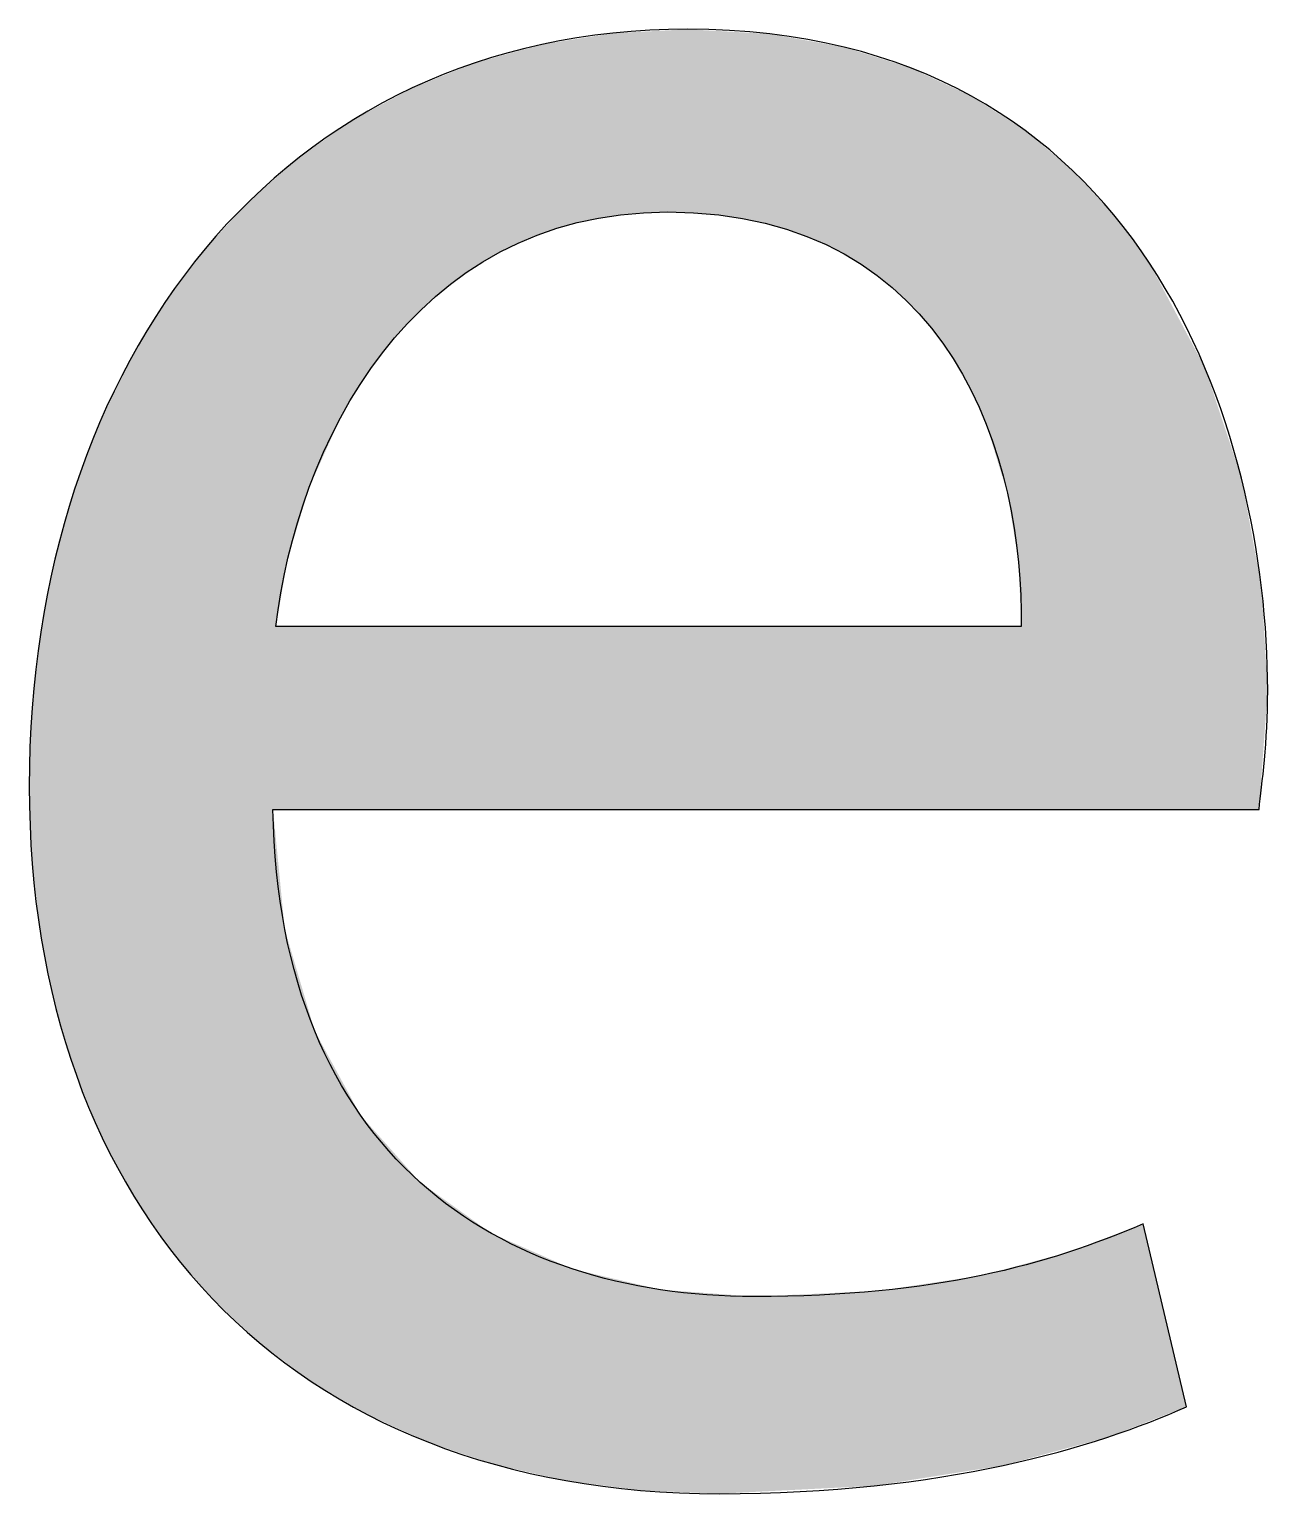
# Model space of a CAD drawing. Extents: x 28 to 546, y -814 to -28.
# Drawn here: x 215.14 to 226.29, y -46.64 to -33.46 of the extents above; entities that cross this region are included whole.
import ezdxf

# ---------------------------------------------------------------- set-up
doc = ezdxf.new("R2010")
doc.units = 0
doc.layers.add('LAYER_1', color=7, linetype='CONTINUOUS')

# ---------------------------------------------------------------- blocks, each defined once
blk = doc.blocks.new('*U17')
at = {"layer": 'LAYER_1', "color": 250}
for points in [[(220.643, -35.119), (220.464, -33.491), (220.643, -33.482)], [(220.824, -35.108), (220.643, -33.482), (220.824, -33.473)], [(220.884, -35.105), (220.824, -33.473), (220.884, -33.47)], [(221.067, -35.115), (220.884, -33.47), (221.067, -33.46)], [(220.884, -35.105), (220.884, -33.47), (221.067, -35.115)], [(221.067, -35.115), (221.067, -33.46), (221.346, -35.131)], [(221.346, -35.131), (221.346, -33.476), (221.354, -35.132)], [(221.354, -35.132), (221.354, -33.476), (221.667, -35.188)], [(219.712, -35.313), (219.379, -33.7), (219.712, -33.609)], [(219.755, -35.299), (219.712, -33.609), (219.755, -33.597)], [(219.97, -35.232), (219.755, -33.597), (219.97, -33.562)], [(220.028, -35.214), (219.97, -33.562), (220.028, -33.553)], [(220.073, -35.2), (220.028, -33.553), (220.073, -33.546)], [(220.394, -35.142), (220.073, -33.546), (220.394, -33.495)], [(220.464, -35.129), (220.394, -33.495), (220.464, -33.491)], [(221.667, -35.188), (221.667, -33.494), (221.764, -35.205)], [(221.764, -35.205), (221.764, -33.499), (221.805, -35.218)], [(221.805, -35.218), (221.805, -33.501), (222.14, -35.324)], [(222.14, -35.324), (222.14, -33.561), (222.475, -35.482)], [(219.3, -35.512), (219.153, -33.762), (219.3, -33.722)], [(219.336, -35.49), (219.3, -33.722), (219.336, -33.712)], [(219.379, -35.464), (219.336, -33.712), (219.379, -33.7)], [(222.475, -35.482), (222.475, -33.621), (222.476, -35.483)], [(222.476, -35.483), (222.476, -33.621), (222.745, -35.658)], [(222.745, -35.658), (222.745, -33.705), (222.773, -35.676)], [(222.773, -35.676), (222.773, -33.714), (222.787, -35.688)], [(222.787, -35.688), (222.787, -33.718), (223.035, -35.901)], [(219.074, -35.65), (218.796, -33.905), (219.074, -33.794)], [(219.153, -35.602), (219.074, -33.794), (219.153, -33.762)], [(223.035, -35.901), (223.035, -33.796), (223.08, -35.951)], [(223.08, -35.951), (223.08, -33.81), (223.261, -36.151)], [(218.545, -36.109), (218.319, -34.134), (218.545, -34.012)], [(218.588, -36.067), (218.545, -34.012), (218.588, -33.989)], [(218.658, -35.999), (218.588, -33.989), (218.658, -33.961)], [(218.742, -35.918), (218.658, -33.961), (218.742, -33.927)], [(218.796, -35.866), (218.742, -33.927), (218.796, -33.905)], [(223.261, -36.151), (223.261, -33.895), (223.456, -36.423)], [(223.456, -36.423), (223.456, -33.985), (223.619, -36.713)], [(218.319, -36.374), (218.189, -34.204), (218.319, -34.134)], [(223.619, -36.713), (223.619, -34.062), (223.623, -36.721)], [(223.623, -36.721), (223.623, -34.063), (223.71, -36.916)], [(223.71, -36.916), (223.71, -34.119), (223.754, -37.014)], [(218.061, -36.756), (217.942, -34.355), (218.061, -34.273)], [(218.118, -36.658), (218.061, -34.273), (218.118, -34.242)], [(218.122, -36.653), (218.118, -34.242), (218.122, -34.24)], [(218.189, -36.558), (218.122, -34.24), (218.189, -34.204)], [(223.754, -37.014), (223.754, -34.148), (223.906, -37.508)], [(223.906, -37.508), (223.906, -34.245), (223.946, -37.638)], [(223.946, -37.638), (223.946, -34.27), (224.046, -38.258)], [(217.942, -36.957), (217.71, -34.517), (217.942, -34.355)], [(224.046, -38.258), (224.046, -34.334), (224.069, -38.838)], [(217.678, -37.543), (217.661, -34.551), (217.678, -34.539)], [(217.71, -37.474), (217.678, -34.539), (217.71, -34.517)], [(217.574, -37.87), (217.468, -34.703), (217.574, -34.611)], [(217.661, -37.583), (217.574, -34.611), (217.661, -34.551)], [(217.36, -40.483), (217.334, -34.821), (217.36, -34.798)], [(217.44, -38.378), (217.36, -34.798), (217.44, -34.728)], [(217.468, -38.22), (217.44, -34.728), (217.468, -34.703)], [(217.211, -45.285), (217.128, -35), (217.211, -34.928)], [(217.334, -45.376), (217.211, -34.928), (217.334, -34.821)], [(217.211, -45.285), (217.211, -34.928), (217.334, -45.376)], [(217.128, -45.206), (216.788, -35.367), (217.128, -35)], [(217.128, -45.206), (217.128, -35), (217.211, -45.285)], [(216.723, -44.812), (216.411, -35.854), (216.723, -35.438)], [(216.788, -44.889), (216.723, -35.438), (216.788, -35.367)], [(216.723, -44.812), (216.723, -35.438), (216.788, -44.889)], [(216.788, -44.889), (216.788, -35.367), (217.128, -45.206)], [(216.411, -44.448), (216.362, -35.92), (216.411, -35.854)], [(216.411, -44.448), (216.411, -35.854), (216.723, -44.812)], [(216.362, -44.376), (216.081, -36.384), (216.362, -35.92)], [(216.362, -44.376), (216.362, -35.92), (216.411, -44.448)], [(216.081, -43.965), (216.045, -36.443), (216.081, -36.384)], [(216.081, -43.965), (216.081, -36.384), (216.362, -44.376)], [(216.045, -43.898), (215.798, -36.954), (216.045, -36.443)], [(216.045, -43.898), (216.045, -36.443), (216.081, -43.965)], [(215.773, -43.382), (215.564, -37.56), (215.773, -37.005)], [(215.798, -43.441), (215.773, -37.005), (215.798, -36.954)], [(215.773, -43.382), (215.773, -37.005), (215.798, -43.441)], [(215.798, -43.441), (215.798, -36.954), (216.045, -43.898)], [(215.564, -42.878), (215.549, -37.601), (215.564, -37.56)], [(215.564, -42.878), (215.564, -37.56), (215.773, -43.382)], [(215.549, -42.827), (215.38, -38.199), (215.549, -37.601)], [(215.549, -42.827), (215.549, -37.601), (215.564, -42.878)], [(215.372, -42.236), (215.248, -38.868), (215.372, -38.23)], [(215.38, -42.277), (215.372, -38.23), (215.38, -38.199)], [(215.372, -42.236), (215.372, -38.23), (215.38, -42.277)], [(215.38, -42.277), (215.38, -38.199), (215.549, -42.827)], [(215.244, -41.611), (215.167, -39.561), (215.244, -38.887)], [(215.248, -41.642), (215.244, -38.887), (215.248, -38.868)], [(215.244, -41.611), (215.244, -38.887), (215.248, -41.642)], [(215.248, -41.642), (215.248, -38.868), (215.372, -42.236)], [(215.166, -40.95), (215.14, -40.274), (215.166, -39.569)], [(215.167, -40.974), (215.166, -39.569), (215.167, -39.561)], [(215.166, -40.95), (215.166, -39.569), (215.167, -40.974)], [(215.167, -40.974), (215.167, -39.561), (215.244, -41.611)], [(217.334, -45.376), (217.334, -40.483), (217.36, -45.395)], [(217.36, -45.395), (217.36, -40.746), (217.44, -45.456)], [(217.44, -45.456), (217.44, -41.563), (217.468, -45.477)], [(217.468, -45.477), (217.468, -41.658), (217.574, -45.556)], [(217.574, -45.556), (217.574, -42.018), (217.661, -45.62)], [(217.661, -45.62), (217.661, -42.312), (217.678, -45.634)], [(217.678, -45.634), (217.678, -42.373), (217.71, -45.652)], [(217.71, -45.652), (217.71, -42.479), (217.942, -45.789)], [(217.942, -45.789), (217.942, -42.906), (218.061, -45.859)], [(218.061, -45.859), (218.061, -43.124), (218.118, -45.893)], [(218.118, -45.893), (218.118, -43.23), (218.122, -45.895)], [(218.122, -45.895), (218.122, -43.236), (218.189, -45.935)], [(218.189, -45.935), (218.189, -43.312), (218.319, -45.993)], [(218.319, -45.993), (218.319, -43.458), (218.545, -46.096)], [(218.545, -46.096), (218.545, -43.713), (218.588, -46.115)], [(218.588, -46.115), (218.588, -43.761), (218.658, -46.147)], [(218.658, -46.147), (218.658, -43.841), (218.742, -46.185)], [(218.742, -46.185), (218.742, -43.901), (218.796, -46.203)], [(218.796, -46.203), (218.796, -43.939), (219.074, -46.296)], [(219.074, -46.296), (219.074, -44.138), (219.153, -46.322)], [(219.153, -46.322), (219.153, -44.195), (219.3, -46.371)], [(225.166, -46.013), (224.904, -44.315), (225.166, -44.216)], [(219.3, -46.371), (219.3, -44.3), (219.336, -46.383)], [(219.336, -46.383), (219.336, -44.316), (219.379, -46.393)], [(219.379, -46.393), (219.379, -44.335), (219.712, -46.468)], [(224.842, -46.138), (224.532, -44.456), (224.842, -44.338)], [(224.904, -46.114), (224.842, -44.338), (224.904, -44.315)], [(219.712, -46.468), (219.712, -44.481), (219.755, -46.478)], [(219.755, -46.478), (219.755, -44.5), (219.97, -46.527)], [(224.487, -46.233), (224.106, -44.574), (224.487, -44.472)], [(224.532, -46.221), (224.487, -44.472), (224.532, -44.456)], [(219.97, -46.527), (219.97, -44.595), (220.028, -46.535)], [(220.028, -46.535), (220.028, -44.621), (220.073, -46.54)], [(220.073, -46.54), (220.073, -44.631), (220.394, -46.582)], [(223.619, -46.435), (223.456, -44.718), (223.619, -44.693)], [(223.623, -46.435), (223.619, -44.693), (223.623, -44.693)], [(223.71, -46.421), (223.623, -44.693), (223.71, -44.68)], [(223.754, -46.414), (223.71, -44.68), (223.754, -44.668)], [(223.906, -46.39), (223.754, -44.668), (223.906, -44.627)], [(223.946, -46.379), (223.906, -44.627), (223.946, -44.617)], [(224.046, -46.352), (223.946, -44.617), (224.046, -44.59)], [(224.069, -46.346), (224.046, -44.59), (224.069, -44.584)], [(224.106, -46.336), (224.069, -44.584), (224.106, -44.574)], [(220.394, -46.582), (220.394, -44.707), (220.464, -46.591)], [(220.464, -46.591), (220.464, -44.723), (220.643, -46.615)], [(220.643, -46.615), (220.643, -44.765), (220.824, -46.622)], [(220.824, -46.622), (220.824, -44.808), (220.884, -46.625)], [(220.884, -46.625), (220.884, -44.812), (221.067, -46.632)], [(221.067, -46.632), (221.067, -44.825), (221.346, -46.644)], [(222.745, -46.573), (222.476, -44.832), (222.745, -44.82)], [(222.773, -46.569), (222.745, -44.82), (222.773, -44.819)], [(222.787, -46.567), (222.773, -44.819), (222.787, -44.818)], [(223.035, -46.528), (222.787, -44.818), (223.035, -44.781)], [(223.08, -46.52), (223.035, -44.781), (223.08, -44.774)], [(223.261, -46.492), (223.08, -44.774), (223.261, -44.747)], [(223.456, -46.461), (223.261, -44.747), (223.456, -44.718)], [(221.346, -46.644), (221.346, -44.846), (221.354, -46.644)], [(221.764, -46.623), (221.667, -44.869), (221.764, -44.865)], [(221.805, -46.621), (221.764, -44.865), (221.805, -44.863)], [(222.14, -46.604), (221.805, -44.863), (222.14, -44.848)], [(222.475, -46.587), (222.14, -44.848), (222.475, -44.832)], [(222.476, -46.587), (222.475, -44.832), (222.476, -44.832)]]:
    blk.add_solid(points, dxfattribs=at)
at = {"layer": 'LAYER_1', "color": 250, "extrusion": (0, 0, -1)}
for points in [[(-220.643, -35.119), (-220.643, -33.482), (-220.824, -35.108)], [(-220.824, -35.108), (-220.824, -33.473), (-220.884, -35.105)], [(-221.346, -35.131), (-221.067, -33.46), (-221.346, -33.476)], [(-221.354, -35.132), (-221.346, -33.476), (-221.354, -33.476)], [(-221.667, -35.188), (-221.354, -33.476), (-221.667, -33.494)], [(-219.712, -35.313), (-219.712, -33.609), (-219.755, -35.299)], [(-219.755, -35.299), (-219.755, -33.597), (-219.97, -35.232)], [(-219.97, -35.232), (-219.97, -33.562), (-220.028, -35.214)], [(-220.028, -35.214), (-220.028, -33.553), (-220.073, -35.2)], [(-220.073, -35.2), (-220.073, -33.546), (-220.394, -35.142)], [(-220.394, -35.142), (-220.394, -33.495), (-220.464, -35.129)], [(-220.464, -35.129), (-220.464, -33.491), (-220.643, -35.119)], [(-221.764, -35.205), (-221.667, -33.494), (-221.764, -33.499)], [(-221.805, -35.218), (-221.764, -33.499), (-221.805, -33.501)], [(-222.14, -35.324), (-221.805, -33.501), (-222.14, -33.561)], [(-222.475, -35.482), (-222.14, -33.561), (-222.475, -33.621)], [(-219.3, -35.512), (-219.3, -33.722), (-219.336, -35.49)], [(-219.336, -35.49), (-219.336, -33.712), (-219.379, -35.464)], [(-219.379, -35.464), (-219.379, -33.7), (-219.712, -35.313)], [(-222.476, -35.483), (-222.475, -33.621), (-222.476, -33.621)], [(-222.745, -35.658), (-222.476, -33.621), (-222.745, -33.705)], [(-222.773, -35.676), (-222.745, -33.705), (-222.773, -33.714)], [(-222.787, -35.688), (-222.773, -33.714), (-222.787, -33.718)], [(-223.035, -35.901), (-222.787, -33.718), (-223.035, -33.796)], [(-219.074, -35.65), (-219.074, -33.794), (-219.153, -35.602)], [(-219.153, -35.602), (-219.153, -33.762), (-219.3, -35.512)], [(-223.08, -35.951), (-223.035, -33.796), (-223.08, -33.81)], [(-223.261, -36.151), (-223.08, -33.81), (-223.261, -33.895)], [(-218.545, -36.109), (-218.545, -34.012), (-218.588, -36.067)], [(-218.588, -36.067), (-218.588, -33.989), (-218.658, -35.999)], [(-218.658, -35.999), (-218.658, -33.961), (-218.742, -35.918)], [(-218.742, -35.918), (-218.742, -33.927), (-218.796, -35.866)], [(-218.796, -35.866), (-218.796, -33.905), (-219.074, -35.65)], [(-223.456, -36.423), (-223.261, -33.895), (-223.456, -33.985)], [(-223.619, -36.713), (-223.456, -33.985), (-223.619, -34.062)], [(-218.319, -36.374), (-218.319, -34.134), (-218.545, -36.109)], [(-223.623, -36.721), (-223.619, -34.062), (-223.623, -34.063)], [(-223.71, -36.916), (-223.623, -34.063), (-223.71, -34.119)], [(-223.754, -37.014), (-223.71, -34.119), (-223.754, -34.148)], [(-218.061, -36.756), (-218.061, -34.273), (-218.118, -36.658)], [(-218.118, -36.658), (-218.118, -34.242), (-218.122, -36.653)], [(-218.122, -36.653), (-218.122, -34.24), (-218.189, -36.558)], [(-218.189, -36.558), (-218.189, -34.204), (-218.319, -36.374)], [(-223.906, -37.508), (-223.754, -34.148), (-223.906, -34.245)], [(-223.946, -37.638), (-223.906, -34.245), (-223.946, -34.27)], [(-224.046, -38.258), (-223.946, -34.27), (-224.046, -34.334)], [(-217.942, -36.957), (-217.942, -34.355), (-218.061, -36.756)], [(-224.069, -38.838), (-224.046, -34.334), (-224.069, -34.349)], [(-224.069, -40.483), (-224.069, -34.349), (-224.106, -40.483)], [(-224.106, -40.483), (-224.069, -34.349), (-224.106, -34.373)], [(-224.106, -40.483), (-224.106, -34.373), (-224.487, -40.483)], [(-224.487, -40.483), (-224.106, -34.373), (-224.487, -34.693)], [(-217.678, -37.543), (-217.678, -34.539), (-217.71, -37.474)], [(-217.71, -37.474), (-217.71, -34.517), (-217.942, -36.957)], [(-217.574, -37.87), (-217.574, -34.611), (-217.661, -37.583)], [(-217.661, -37.583), (-217.661, -34.551), (-217.678, -37.543)], [(-217.36, -38.838), (-217.36, -34.798), (-217.44, -38.378)], [(-217.44, -38.378), (-217.44, -34.728), (-217.468, -38.22)], [(-217.468, -38.22), (-217.468, -34.703), (-217.574, -37.87)], [(-224.487, -40.483), (-224.487, -34.693), (-224.532, -40.483)], [(-224.532, -40.483), (-224.487, -34.693), (-224.532, -34.731)], [(-224.532, -40.483), (-224.532, -34.731), (-224.842, -40.483)], [(-224.842, -40.483), (-224.532, -34.731), (-224.842, -35.064)], [(-217.334, -40.483), (-217.334, -34.821), (-217.36, -40.483)], [(-224.842, -40.483), (-224.842, -35.064), (-224.904, -40.483)], [(-224.904, -40.483), (-224.842, -35.064), (-224.904, -35.131)], [(-224.904, -40.483), (-224.904, -35.131), (-225.166, -40.483)], [(-225.166, -40.483), (-224.904, -35.131), (-225.166, -35.485)], [(-225.166, -40.483), (-225.166, -35.485), (-225.224, -40.483)], [(-225.224, -40.483), (-225.166, -35.485), (-225.224, -35.565)], [(-225.224, -40.483), (-225.224, -35.565), (-225.557, -40.483)], [(-225.557, -40.483), (-225.224, -35.565), (-225.557, -36.194)], [(-225.557, -40.483), (-225.557, -36.194), (-225.724, -40.483)], [(-225.724, -40.483), (-225.557, -36.194), (-225.724, -36.508)], [(-225.724, -40.483), (-225.724, -36.508), (-226.053, -40.483)], [(-226.053, -40.483), (-225.724, -36.508), (-226.053, -37.502)], [(-226.053, -40.483), (-226.053, -37.502), (-226.21, -40.483)], [(-226.21, -40.483), (-226.053, -37.502), (-226.21, -38.363)], [(-226.21, -40.483), (-226.21, -38.363), (-226.233, -40.166)], [(-226.233, -40.166), (-226.21, -38.363), (-226.233, -38.49)], [(-226.233, -40.166), (-226.233, -38.49), (-226.288, -39.413)], [(-217.36, -40.483), (-217.36, -38.838), (-217.44, -40.483)], [(-217.44, -40.483), (-217.36, -38.838), (-217.44, -38.838)], [(-217.44, -40.483), (-217.44, -38.838), (-217.468, -40.483)], [(-217.468, -40.483), (-217.44, -38.838), (-217.468, -38.838)], [(-217.468, -40.483), (-217.468, -38.838), (-217.574, -40.483)], [(-217.574, -40.483), (-217.468, -38.838), (-217.574, -38.838)], [(-217.574, -40.483), (-217.574, -38.838), (-217.661, -40.483)], [(-217.661, -40.483), (-217.574, -38.838), (-217.661, -38.838)], [(-217.661, -40.483), (-217.661, -38.838), (-217.678, -40.483)], [(-217.678, -40.483), (-217.661, -38.838), (-217.678, -38.838)], [(-217.678, -40.483), (-217.678, -38.838), (-217.71, -40.483)], [(-217.71, -40.483), (-217.678, -38.838), (-217.71, -38.838)], [(-217.71, -40.483), (-217.71, -38.838), (-217.942, -40.483)], [(-217.942, -40.483), (-217.71, -38.838), (-217.942, -38.838)], [(-217.942, -40.483), (-217.942, -38.838), (-218.061, -40.483)], [(-218.061, -40.483), (-217.942, -38.838), (-218.061, -38.838)], [(-218.061, -40.483), (-218.061, -38.838), (-218.118, -40.483)], [(-218.118, -40.483), (-218.061, -38.838), (-218.118, -38.838)], [(-218.118, -40.483), (-218.118, -38.838), (-218.122, -40.483)], [(-218.122, -40.483), (-218.118, -38.838), (-218.122, -38.838)], [(-218.122, -40.483), (-218.122, -38.838), (-218.189, -40.483)], [(-218.189, -40.483), (-218.122, -38.838), (-218.189, -38.838)], [(-218.189, -40.483), (-218.189, -38.838), (-218.319, -40.483)], [(-218.319, -40.483), (-218.189, -38.838), (-218.319, -38.838)], [(-218.319, -40.483), (-218.319, -38.838), (-218.545, -40.483)], [(-218.545, -40.483), (-218.319, -38.838), (-218.545, -38.838)], [(-218.545, -40.483), (-218.545, -38.838), (-218.588, -40.483)], [(-218.588, -40.483), (-218.545, -38.838), (-218.588, -38.838)], [(-218.588, -40.483), (-218.588, -38.838), (-218.658, -40.483)], [(-218.658, -40.483), (-218.588, -38.838), (-218.658, -38.838)], [(-218.658, -40.483), (-218.658, -38.838), (-218.742, -40.483)], [(-218.742, -40.483), (-218.658, -38.838), (-218.742, -38.838)], [(-218.742, -40.483), (-218.742, -38.838), (-218.796, -40.483)], [(-218.796, -40.483), (-218.742, -38.838), (-218.796, -38.838)], [(-218.796, -40.483), (-218.796, -38.838), (-219.074, -40.483)], [(-219.074, -40.483), (-218.796, -38.838), (-219.074, -38.838)], [(-219.074, -40.483), (-219.074, -38.838), (-219.153, -40.483)], [(-219.153, -40.483), (-219.074, -38.838), (-219.153, -38.838)], [(-219.153, -40.483), (-219.153, -38.838), (-219.3, -40.483)], [(-219.3, -40.483), (-219.153, -38.838), (-219.3, -38.838)], [(-219.3, -40.483), (-219.3, -38.838), (-219.336, -40.483)], [(-219.336, -40.483), (-219.3, -38.838), (-219.336, -38.838)], [(-219.336, -40.483), (-219.336, -38.838), (-219.379, -40.483)], [(-219.379, -40.483), (-219.336, -38.838), (-219.379, -38.838)], [(-219.379, -40.483), (-219.379, -38.838), (-219.712, -40.483)], [(-219.712, -40.483), (-219.379, -38.838), (-219.712, -38.838)], [(-219.712, -40.483), (-219.712, -38.838), (-219.755, -40.483)], [(-219.755, -40.483), (-219.712, -38.838), (-219.755, -38.838)], [(-219.755, -40.483), (-219.755, -38.838), (-219.97, -40.483)], [(-219.97, -40.483), (-219.755, -38.838), (-219.97, -38.838)], [(-219.97, -40.483), (-219.97, -38.838), (-220.028, -40.483)], [(-220.028, -40.483), (-219.97, -38.838), (-220.028, -38.838)], [(-220.028, -40.483), (-220.028, -38.838), (-220.073, -40.483)], [(-220.073, -40.483), (-220.028, -38.838), (-220.073, -38.838)], [(-220.073, -40.483), (-220.073, -38.838), (-220.394, -40.483)], [(-220.394, -40.483), (-220.073, -38.838), (-220.394, -38.838)], [(-220.394, -40.483), (-220.394, -38.838), (-220.464, -40.483)], [(-220.464, -40.483), (-220.394, -38.838), (-220.464, -38.838)], [(-220.464, -40.483), (-220.464, -38.838), (-220.643, -40.483)], [(-220.643, -40.483), (-220.464, -38.838), (-220.643, -38.838)], [(-220.643, -40.483), (-220.643, -38.838), (-220.824, -40.483)], [(-220.824, -40.483), (-220.643, -38.838), (-220.824, -38.838)], [(-220.824, -40.483), (-220.824, -38.838), (-220.884, -40.483)], [(-220.884, -40.483), (-220.824, -38.838), (-220.884, -38.838)], [(-220.884, -40.483), (-220.884, -38.838), (-221.067, -40.483)], [(-221.067, -40.483), (-220.884, -38.838), (-221.067, -38.838)], [(-221.067, -40.483), (-221.067, -38.838), (-221.346, -40.483)], [(-221.346, -40.483), (-221.067, -38.838), (-221.346, -38.838)], [(-221.346, -40.483), (-221.346, -38.838), (-221.354, -40.483)], [(-221.354, -40.483), (-221.346, -38.838), (-221.354, -38.838)], [(-221.354, -40.483), (-221.354, -38.838), (-221.667, -40.483)], [(-221.667, -40.483), (-221.354, -38.838), (-221.667, -38.838)], [(-221.667, -40.483), (-221.667, -38.838), (-221.764, -40.483)], [(-221.764, -40.483), (-221.667, -38.838), (-221.764, -38.838)], [(-221.764, -40.483), (-221.764, -38.838), (-221.805, -40.483)], [(-221.805, -40.483), (-221.764, -38.838), (-221.805, -38.838)], [(-221.805, -40.483), (-221.805, -38.838), (-222.14, -40.483)], [(-222.14, -40.483), (-221.805, -38.838), (-222.14, -38.838)], [(-222.14, -40.483), (-222.14, -38.838), (-222.475, -40.483)], [(-222.475, -40.483), (-222.14, -38.838), (-222.475, -38.838)], [(-222.475, -40.483), (-222.475, -38.838), (-222.476, -40.483)], [(-222.476, -40.483), (-222.475, -38.838), (-222.476, -38.838)], [(-222.476, -40.483), (-222.476, -38.838), (-222.745, -40.483)], [(-222.745, -40.483), (-222.476, -38.838), (-222.745, -38.838)], [(-222.745, -40.483), (-222.745, -38.838), (-222.773, -40.483)], [(-222.773, -40.483), (-222.745, -38.838), (-222.773, -38.838)], [(-222.773, -40.483), (-222.773, -38.838), (-222.787, -40.483)], [(-222.787, -40.483), (-222.773, -38.838), (-222.787, -38.838)], [(-222.787, -40.483), (-222.787, -38.838), (-223.035, -40.483)], [(-223.035, -40.483), (-222.787, -38.838), (-223.035, -38.838)], [(-223.035, -40.483), (-223.035, -38.838), (-223.08, -40.483)], [(-223.08, -40.483), (-223.035, -38.838), (-223.08, -38.838)], [(-223.08, -40.483), (-223.08, -38.838), (-223.261, -40.483)], [(-223.261, -40.483), (-223.08, -38.838), (-223.261, -38.838)], [(-223.261, -40.483), (-223.261, -38.838), (-223.456, -40.483)], [(-223.456, -40.483), (-223.261, -38.838), (-223.456, -38.838)], [(-223.456, -40.483), (-223.456, -38.838), (-223.619, -40.483)], [(-223.619, -40.483), (-223.456, -38.838), (-223.619, -38.838)], [(-223.619, -40.483), (-223.619, -38.838), (-223.623, -40.483)], [(-223.623, -40.483), (-223.619, -38.838), (-223.623, -38.838)], [(-223.623, -40.483), (-223.623, -38.838), (-223.71, -40.483)], [(-223.71, -40.483), (-223.623, -38.838), (-223.71, -38.838)], [(-223.71, -40.483), (-223.71, -38.838), (-223.754, -40.483)], [(-223.754, -40.483), (-223.71, -38.838), (-223.754, -38.838)], [(-223.754, -40.483), (-223.754, -38.838), (-223.906, -40.483)], [(-223.906, -40.483), (-223.754, -38.838), (-223.906, -38.838)], [(-223.906, -40.483), (-223.906, -38.838), (-223.946, -40.483)], [(-223.946, -40.483), (-223.906, -38.838), (-223.946, -38.838)], [(-223.946, -40.483), (-223.946, -38.838), (-224.046, -40.483)], [(-224.046, -40.483), (-223.946, -38.838), (-224.046, -38.838)], [(-224.046, -40.483), (-224.046, -38.838), (-224.069, -40.483)], [(-224.069, -40.483), (-224.046, -38.838), (-224.069, -38.838)], [(-217.36, -45.395), (-217.334, -40.483), (-217.36, -40.746)], [(-217.44, -45.456), (-217.36, -40.746), (-217.44, -41.563)], [(-217.468, -45.477), (-217.44, -41.563), (-217.468, -41.658)], [(-217.574, -45.556), (-217.468, -41.658), (-217.574, -42.018)], [(-217.661, -45.62), (-217.574, -42.018), (-217.661, -42.312)], [(-217.678, -45.634), (-217.661, -42.312), (-217.678, -42.373)], [(-217.71, -45.652), (-217.678, -42.373), (-217.71, -42.479)], [(-217.942, -45.789), (-217.71, -42.479), (-217.942, -42.906)], [(-218.061, -45.859), (-217.942, -42.906), (-218.061, -43.124)], [(-218.118, -45.893), (-218.061, -43.124), (-218.118, -43.23)], [(-218.122, -45.895), (-218.118, -43.23), (-218.122, -43.236)], [(-218.189, -45.935), (-218.122, -43.236), (-218.189, -43.312)], [(-218.319, -45.993), (-218.189, -43.312), (-218.319, -43.458)], [(-218.545, -46.096), (-218.319, -43.458), (-218.545, -43.713)], [(-218.588, -46.115), (-218.545, -43.713), (-218.588, -43.761)], [(-218.658, -46.147), (-218.588, -43.761), (-218.658, -43.841)], [(-218.742, -46.185), (-218.658, -43.841), (-218.742, -43.901)], [(-218.796, -46.203), (-218.742, -43.901), (-218.796, -43.939)], [(-219.074, -46.296), (-218.796, -43.939), (-219.074, -44.138)], [(-219.153, -46.322), (-219.074, -44.138), (-219.153, -44.195)], [(-219.3, -46.371), (-219.153, -44.195), (-219.3, -44.3)], [(-225.166, -46.013), (-225.166, -44.216), (-225.224, -45.99)], [(-225.224, -45.99), (-225.166, -44.216), (-225.224, -44.463)], [(-219.336, -46.383), (-219.3, -44.3), (-219.336, -44.316)], [(-219.379, -46.393), (-219.336, -44.316), (-219.379, -44.335)], [(-219.712, -46.468), (-219.379, -44.335), (-219.712, -44.481)], [(-224.842, -46.138), (-224.842, -44.338), (-224.904, -46.114)], [(-224.904, -46.114), (-224.904, -44.315), (-225.166, -46.013)], [(-219.755, -46.478), (-219.712, -44.481), (-219.755, -44.5)], [(-219.97, -46.527), (-219.755, -44.5), (-219.97, -44.595)], [(-224.487, -46.233), (-224.487, -44.472), (-224.532, -46.221)], [(-224.532, -46.221), (-224.532, -44.456), (-224.842, -46.138)], [(-225.224, -45.99), (-225.224, -44.463), (-225.557, -45.861)], [(-220.028, -46.535), (-219.97, -44.595), (-220.028, -44.621)], [(-220.073, -46.54), (-220.028, -44.621), (-220.073, -44.631)], [(-220.394, -46.582), (-220.073, -44.631), (-220.394, -44.707)], [(-223.619, -46.435), (-223.619, -44.693), (-223.623, -46.435)], [(-223.623, -46.435), (-223.623, -44.693), (-223.71, -46.421)], [(-223.71, -46.421), (-223.71, -44.68), (-223.754, -46.414)], [(-223.754, -46.414), (-223.754, -44.668), (-223.906, -46.39)], [(-223.906, -46.39), (-223.906, -44.627), (-223.946, -46.379)], [(-223.946, -46.379), (-223.946, -44.617), (-224.046, -46.352)], [(-224.046, -46.352), (-224.046, -44.59), (-224.069, -46.346)], [(-224.069, -46.346), (-224.069, -44.584), (-224.106, -46.336)], [(-224.106, -46.336), (-224.106, -44.574), (-224.487, -46.233)], [(-220.464, -46.591), (-220.394, -44.707), (-220.464, -44.723)], [(-220.643, -46.615), (-220.464, -44.723), (-220.643, -44.765)], [(-220.824, -46.622), (-220.643, -44.765), (-220.824, -44.808)], [(-220.884, -46.625), (-220.824, -44.808), (-220.884, -44.812)], [(-221.067, -46.632), (-220.884, -44.812), (-221.067, -44.825)], [(-221.346, -46.644), (-221.067, -44.825), (-221.346, -44.846)], [(-222.745, -46.573), (-222.745, -44.82), (-222.773, -46.569)], [(-222.773, -46.569), (-222.773, -44.819), (-222.787, -46.567)], [(-222.787, -46.567), (-222.787, -44.818), (-223.035, -46.528)], [(-223.035, -46.528), (-223.035, -44.781), (-223.08, -46.52)], [(-223.08, -46.52), (-223.08, -44.774), (-223.261, -46.492)], [(-223.261, -46.492), (-223.261, -44.747), (-223.456, -46.461)], [(-223.456, -46.461), (-223.456, -44.718), (-223.619, -46.435)], [(-221.354, -46.644), (-221.346, -44.846), (-221.354, -44.846)], [(-221.354, -46.644), (-221.354, -44.846), (-221.667, -46.628)], [(-221.667, -46.628), (-221.354, -44.846), (-221.667, -44.869)], [(-221.667, -46.628), (-221.667, -44.869), (-221.764, -46.623)], [(-221.764, -46.623), (-221.764, -44.865), (-221.805, -46.621)], [(-221.805, -46.621), (-221.805, -44.863), (-222.14, -46.604)], [(-222.14, -46.604), (-222.14, -44.848), (-222.475, -46.587)], [(-222.475, -46.587), (-222.475, -44.832), (-222.476, -46.587)], [(-222.476, -46.587), (-222.476, -44.832), (-222.745, -46.573)]]:
    blk.add_solid(points, dxfattribs=at)
blk = doc.blocks.new('BLOCK_2')
at = {"layer": 'LAYER_1'}
for points, knots in [([(217.334, -40.483), (217.386, -43.59), (219.37, -44.869), (221.667, -44.869), (223.312, -44.869), (224.304, -44.582), (225.166, -44.216), (225.166, -44.216), (225.557, -45.861), (225.557, -45.861), (224.748, -46.227), (223.364, -46.644), (221.354, -46.644), (217.464, -46.644), (215.14, -44.086), (215.14, -40.274), (215.14, -36.462), (217.386, -33.46), (221.067, -33.46), (225.192, -33.46), (226.288, -37.089), (226.288, -39.413), (226.288, -39.882), (226.236, -40.248), (226.21, -40.483), (226.21, -40.483), (217.334, -40.483), (217.334, -40.483)], [0, 0, 0, 0, 1, 1, 1, 2, 2, 2, 3, 3, 3, 4, 4, 4, 5, 5, 5, 6, 6, 6, 7, 7, 7, 8, 8, 8, 9, 9, 9, 9]), ([(224.069, -38.838), (224.095, -37.376), (223.469, -35.105), (220.884, -35.105), (218.56, -35.105), (217.542, -37.246), (217.36, -38.838), (217.36, -38.838), (224.069, -38.838), (224.069, -38.838)], [0, 0, 0, 0, 1, 1, 1, 2, 2, 2, 3, 3, 3, 3])]:
    blk.add_open_spline(points, degree=3, knots=knots, dxfattribs=at)
at = {"layer": 'LAYER_1', "color": 250}
blk.add_blockref('*U17', (0, 0), dxfattribs=at)

msp = doc.modelspace()

# ---------------------------------------------------------------- block references
at = {"layer": 'LAYER_1'}
msp.add_blockref('BLOCK_2', (0, 0), dxfattribs=at)

doc.saveas('drawing.dxf')
